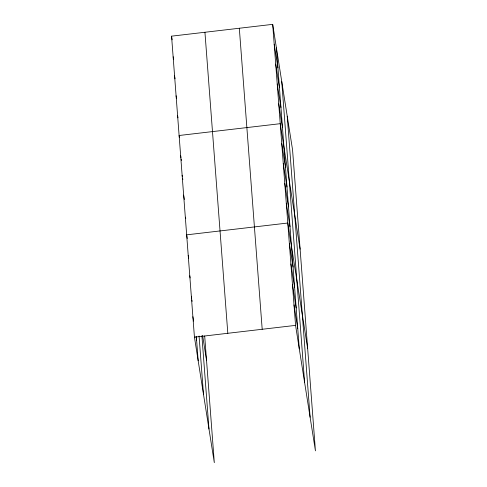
<?xml version="1.0" encoding="UTF-8"?>
<svg xmlns="http://www.w3.org/2000/svg" width="487" height="487" viewBox="0 0 487 487"><rect width="100%" height="100%" fill="white"/><g stroke="black" fill="none" stroke-linecap="round" stroke-linejoin="round"><path stroke-width="0.73" d="M204.686 336.018L214.31 462.65L194.441 337.187L171.564 36.16L272.69 24.35L292.559 149.813L315.436 450.84L295.566 325.377L272.69 24.35M194.441 337.187L295.566 325.377M274.199 44.22L277.931 67.79M275.709 64.083L279.441 87.654M277.219 83.953L280.95 107.524M278.728 103.822L282.46 127.393M300.108 249.155L280.238 123.686L179.113 135.496L179.46 137.705M281.748 143.555L285.479 167.126M283.257 163.425L286.989 186.996M284.767 183.289L288.499 206.865M286.277 203.158L290.008 226.729M307.662 348.491L287.787 223.028L186.661 234.837L187.245 238.52M289.345 243.494L293.077 267.065M290.897 263.966L294.635 287.537M292.456 284.432L296.187 308.009M294.008 304.905L297.746 328.475M171.564 36.16L172.142 39.843M173.189 56.766L173.652 59.712M174.583 75.893L175.046 78.839M176.093 95.762L176.556 98.709M177.603 115.632L177.95 117.842M180.622 155.365L180.969 157.575M181.207 159.048L181.438 160.521M182.132 175.235L182.363 176.708M182.601 178.181L182.832 179.654M183.642 195.098L184.342 199.518M185.504 217.178L185.736 218.651M202.598 335.446L206.531 360.301M188.219 255.304L188.682 258.25M189.772 275.776L190.125 277.986M191.33 296.248L191.677 298.458M191.915 299.931L192.146 301.404M192.882 316.714L193.583 321.134M196.036 336.602L196.62 340.285M287.233 116.192L310.116 417.213M281.748 81.548L304.625 382.569M276.421 47.921L299.298 348.948M239.318 28.246L262.195 329.273M204.936 32.264L227.813 333.285M201.898 335.774L208.984 429.023M199.061 336.006L203.499 394.379M196.328 336.499L198.172 360.757"/></g></svg>
